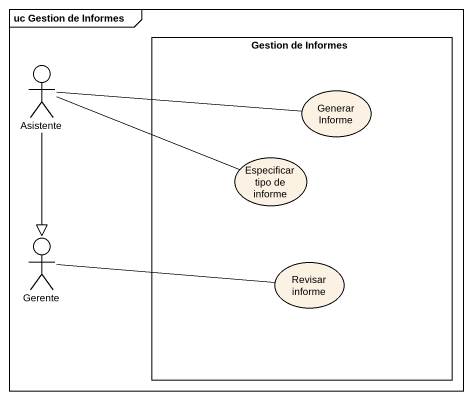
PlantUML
@startuml
mainframe uc Gestion de Informes
rectangle "Gestion de Informes" as Gestion_de_Informes {
  usecase "Generar Informe" as Generar_Informe
  usecase "Especificar tipo de informe" as Especificar_tipo_de_informe
  usecase "Revisar informe" as Revisar_informe
}
actor Asistente
actor Gerente
Asistente -right- Generar_Informe
Asistente -right- Especificar_tipo_de_informe
Asistente --|> Gerente
Gerente -right- Revisar_informe
@enduml
